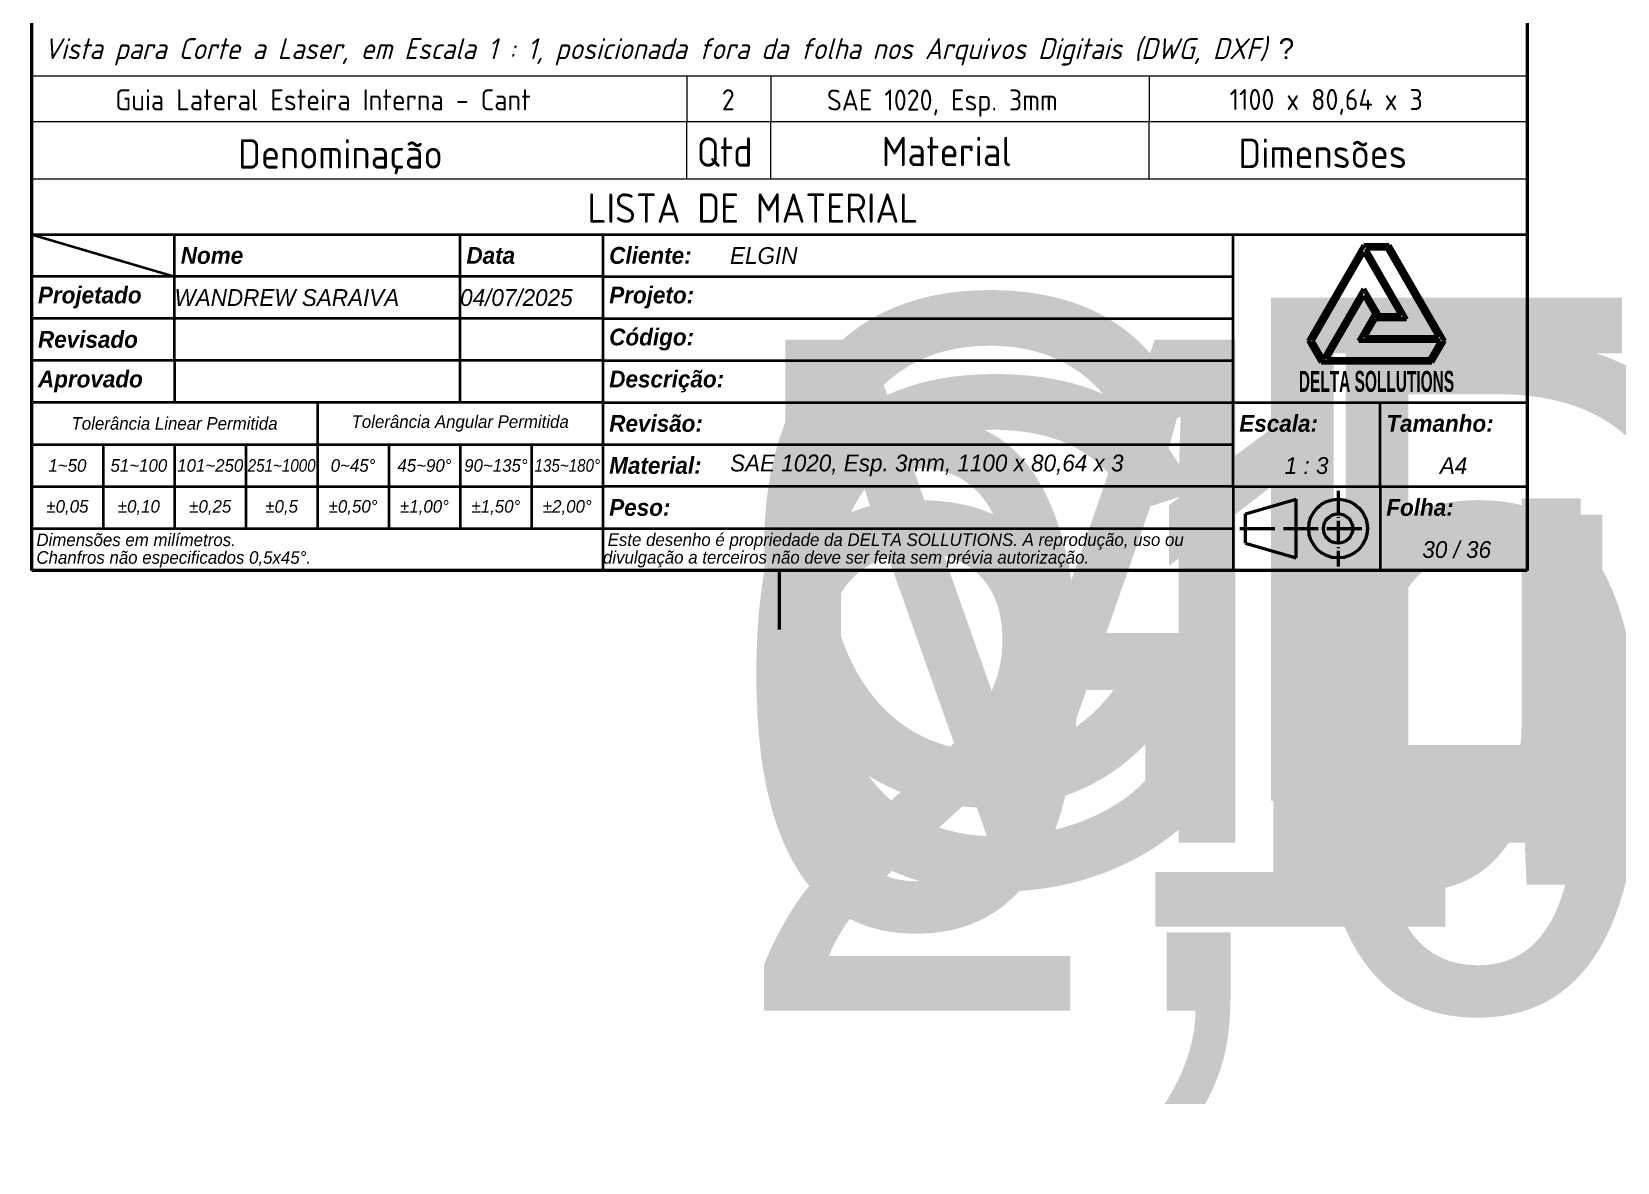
# Model space of a CAD drawing. Header units: millimetres. Extents: x 0 to 2286, y -63 to 1179.
# Drawn here: x 25 to 213.7, y -63.4 to 71.1 of the extents above; entities that cross this region are included whole.
import ezdxf
from ezdxf.enums import TextEntityAlignment as Align

# ---------------------------------------------------------------- set-up
doc = ezdxf.new("R2018")
doc.units = ezdxf.units.MM
doc.linetypes.add('DASHED', pattern=[0.2068, 0.1655, -0.0413])
doc.linetypes.add('LONG_DASH_DOTTED', pattern=[0.3001, 0.2362, -0.0295, 0.0049, -0.0295])
for name, color, linetype, lineweight, true_color in [('Borda A3_A4 (ABNT)', 7, 'Continuous', 50, 0x800000), ('Borda A3_A4 Título (ABNT)', 7, 'Continuous', 40, 0x800000), ('Dimensão (ABNT)', 1, 'Continuous', 18, 0xff0000), ('Símbolo (ABNT)', 1, 'Continuous', 18, 0xff0000)]:
    doc.layers.add(name, color=color, linetype=linetype, lineweight=lineweight, true_color=true_color)
doc.layers.add('Borda Título (ABNT)', color=7, linetype='Continuous', lineweight=50)
doc.styles.get("Standard").update_dxf_attribs({"font": ''})
doc.styles.add('Texto 1.50 (ABNT)', font='GOTHICI.TTF')
doc.styles.add('Texto 2.50 (ABNT)', font='isocp_IV50.ttf')
doc.styles.add('Texto 2.50 Rótulo (ABNT)', font='')
doc.styles.add('Texto 3.50 (ABNT)', font='isocp_IV50.ttf')
doc.styles.add('Texto Bloco 1.50 (ABNT)', font='GOTHICI.TTF')
doc.styles.add('Texto Bloco 2.00 (ABNT)', font='GOTHICI.TTF')
doc.styles.add('Texto Bloco 2.00 N (ABNT)', font='GOTHICBI.TTF')
doc.styles.get('Standard').set_extended_font_data('ISOCP_IV50', italic=True)
doc.styles.get('Texto 2.50 Rótulo (ABNT)').set_extended_font_data('ISOCP_IV50', italic=True)
doc.dimstyles.new('Padrão (ABNT)', dxfattribs={"dimtxt": 2.5, "dimasz": 2, "dimexe": 2.5, "dimexo": 1.5, "dimgap": 0.25, "dimtad": 1, "dimtoh": 1, "dimtxsty": 'Texto 2.50 (ABNT)', "dimcen": 0.09, "dimdle": 7.5, "dimclrd": 256, "dimclre": 256, "dimclrt": 7, "dimazin": 2, "dimtfac": 0.5, "dimtmove": 0, "dimatfit": 3, "dimfxl": 0, "dimtolj": 1, "dimtzin": 0, "dimlwd": -1, "dimlwe": -1, "dimarcsym": 0})

# ---------------------------------------------------------------- blocks, each defined once
blk = doc.blocks.new('Bordas A4 ABNT')
at = {"layer": 'Borda A3_A4 (ABNT)'}
for p, q in [((25, 7), (25, 290)), ((203, 290), (203, 7)), ((203, 7), (25, 7)), ((114, 0), (114, 7))]:
    blk.add_line(p, q, dxfattribs=at)
at = {"layer": 'Borda Título (ABNT)', "color": 7, "lineweight": 30, "flags": 104}
blk.add_attdef('NÚMERO_DA_PEÇA', text='', height=5, dxfattribs=at).set_placement((30, 285), align=Align.MIDDLE_LEFT)
blk = doc.blocks.new('Blocos de títulos A3_A4 ABNT')
blk.add_line((191.28, 272.67), (204.44, 272.67))
at = {"layer": 'Borda A3_A4 Título (ABNT)'}
for p, q in [((37.79, 287.92), (54.79, 282.92)), ((37.79, 247.92), (37.79, 287.92)), ((37.79, 287.92), (215.79, 287.92)), ((54.79, 282.92), (54.79, 287.92)), ((88.79, 282.92), (88.79, 287.92)), ((105.79, 287.92), (105.79, 282.92)), ((180.79, 267.92), (180.79, 287.92)), ((215.79, 287.92), (215.79, 247.92)), ((54.79, 282.92), (37.79, 282.92)), ((54.79, 277.92), (54.79, 282.92)), ((88.79, 282.92), (54.79, 282.92)), ((88.79, 277.92), (88.79, 282.92)), ((105.79, 282.92), (88.79, 282.92)), ((105.79, 282.92), (122.79, 282.92)), ((105.79, 282.92), (105.79, 277.92)), ((122.79, 282.92), (180.79, 282.92)), ((54.79, 277.92), (37.79, 277.92)), ((54.79, 272.92), (54.79, 277.92)), ((88.79, 277.92), (54.79, 277.92)), ((88.79, 267.92), (88.79, 277.92)), ((105.79, 277.92), (88.79, 277.92)), ((105.79, 277.92), (105.79, 272.92)), ((105.79, 277.92), (119.7, 277.92)), ((119.7, 277.92), (180.79, 277.92)), ((54.79, 272.92), (37.79, 272.92)), ((54.79, 272.92), (54.79, 267.92)), ((88.79, 272.92), (54.79, 272.92)), ((105.79, 272.92), (88.79, 272.92)), ((105.79, 272.92), (119.7, 272.92)), ((105.79, 272.92), (105.79, 267.92)), ((119.7, 272.92), (180.79, 272.92)), ((71.79, 267.92), (37.79, 267.92)), ((71.79, 267.92), (71.79, 262.92)), ((105.79, 267.92), (71.79, 267.92)), ((105.79, 267.92), (105.79, 262.92)), ((105.79, 267.92), (180.79, 267.92)), ((180.79, 267.92), (215.79, 267.92)), ((180.79, 257.92), (180.79, 267.92)), ((198.29, 257.92), (198.29, 267.92)), ((37.79, 262.92), (46.29, 262.92)), ((46.29, 262.92), (54.79, 262.92)), ((46.29, 262.92), (46.29, 257.92)), ((54.79, 262.92), (63.29, 262.92)), ((54.79, 262.92), (54.79, 257.92)), ((63.29, 262.92), (63.29, 257.92)), ((63.29, 262.92), (71.79, 262.92)), ((71.79, 262.92), (80.29, 262.92)), ((71.79, 262.92), (71.79, 257.92)), ((80.29, 262.92), (88.79, 262.92)), ((80.29, 262.92), (80.29, 257.92)), ((88.79, 262.92), (88.79, 257.92)), ((88.79, 262.92), (97.29, 262.92)), ((97.29, 262.92), (97.29, 258.09)), ((97.29, 262.92), (105.79, 262.92)), ((105.79, 262.92), (105.79, 257.92)), ((105.79, 262.92), (119.7, 262.92)), ((119.7, 262.92), (152.2, 262.92)), ((152.2, 262.92), (180.79, 262.92)), ((37.79, 257.92), (105.79, 257.92)), ((46.29, 257.92), (46.29, 252.92)), ((54.79, 257.92), (54.79, 252.92)), ((63.29, 257.92), (63.29, 252.92)), ((71.79, 257.92), (71.79, 252.92)), ((80.29, 257.92), (80.29, 252.92)), ((88.79, 257.92), (88.79, 252.92)), ((97.29, 258.09), (97.29, 252.92)), ((105.79, 257.92), (105.79, 252.92)), ((180.79, 257.92), (105.79, 257.92)), ((180.79, 257.92), (198.29, 257.92)), ((180.79, 257.92), (180.79, 247.92)), ((198.29, 257.92), (198.29, 247.92)), ((198.29, 257.92), (215.79, 257.92)), ((37.79, 252.92), (46.29, 252.92)), ((46.29, 252.92), (54.79, 252.92)), ((54.79, 252.92), (63.29, 252.92)), ((63.29, 252.92), (71.79, 252.92)), ((71.79, 252.92), (80.29, 252.92)), ((80.29, 252.92), (88.79, 252.92)), ((88.79, 252.92), (97.29, 252.92)), ((97.29, 252.92), (105.79, 252.92)), ((105.79, 252.92), (105.79, 247.92)), ((105.79, 252.92), (180.79, 252.92)), ((215.79, 247.92), (37.79, 247.92))]:
    blk.add_line(p, q, dxfattribs=at)
at = {"layer": 'Borda Título (ABNT)', "color": 5, "linetype": 'Continuous', "lineweight": 100, "true_color": 0x0000ff}
for p, q in [((189.78, 275.26), (196.36, 286.67)), ((196.36, 285.87), (190.24, 275.26)), ((196.36, 286.67), (199.36, 286.67)), ((196.36, 285.87), (200.75, 278.26)), ((199.13, 286.27), (196.59, 286.27)), ((196.59, 286.27), (201.44, 277.86)), ((205.25, 275.66), (199.13, 286.27)), ((199.36, 286.67), (205.94, 275.26)), ((191.51, 273.07), (196.36, 281.47)), ((196.36, 281.47), (198.21, 278.26)), ((191.97, 273.07), (196.36, 280.67)), ((196.36, 280.67), (197.63, 278.47)), ((195.78, 275.26), (197.63, 278.47)), ((196.47, 275.66), (197.74, 277.86)), ((201.44, 277.86), (197.74, 277.86)), ((197.75, 278.26), (197.97, 278.26)), ((197.86, 278.07), (197.75, 278.26)), ((197.97, 278.26), (197.86, 278.07)), ((200.75, 278.26), (198.21, 278.26)), ((205.25, 275.66), (196.47, 275.66)), ((191.28, 272.67), (189.78, 275.26)), ((190.24, 275.26), (191.51, 273.07)), ((205.48, 275.26), (195.78, 275.26)), ((204.21, 273.07), (205.48, 275.26)), ((205.94, 275.26), (204.44, 272.67)), ((204.44, 272.67), (191.28, 272.67)), ((191.97, 273.07), (204.21, 273.07))]:
    blk.add_line(p, q, dxfattribs=at)
at = {"layer": 'Borda Título (ABNT)', "linetype": 'LONG_DASH_DOTTED', "ltscale": 11.806988}
blk.add_line((193.29, 257.42), (193.29, 248.42), dxfattribs=at)
at = {"layer": 'Borda Título (ABNT)'}
for p, q in [((182.29, 254.67), (188.29, 256.41)), ((188.29, 249.42), (188.29, 256.41)), ((182.29, 251.17), (182.29, 254.67)), ((182.29, 251.17), (188.29, 249.42))]:
    blk.add_line(p, q, dxfattribs=at)
at = {"layer": 'Borda Título (ABNT)', "linetype": 'DASHED', "ltscale": 25.028347}
blk.add_line((181.61, 252.92), (197.14, 252.92), dxfattribs=at)
at = {"layer": 'Borda Título (ABNT)'}
for radius in [3.5, 1.75]:
    blk.add_circle((193.29, 252.92), radius, dxfattribs=at)
at = {"layer": 'Borda Título (ABNT)', "style": 'Texto Bloco 2.00 (ABNT)'}
blk.add_text(' 30 / 36', height=2, dxfattribs=at).set_placement((207.04, 250.42), align=Align.MIDDLE_CENTER)
at = {"layer": 'Borda Título (ABNT)'}
for s, insert, char_height, width, attachment_point, style in [('\\fCentury Gothic|b1|i1; Nome', (54.79, 285.42), 2, 33.3085, 4, 'Texto Bloco 2.00 N (ABNT)'), ('\\fCentury Gothic|b1|i1; Data', (88.79, 285.42), 2, 17, 4, 'Texto Bloco 2.00 N (ABNT)'), ('\\fCentury Gothic|b1|i1; Cliente:', (105.79, 285.42), 2, 15.1266, 4, 'Texto Bloco 2.00 N (ABNT)'), ('\\fCentury Gothic|b1|i1; Projetado', (37.79, 280.42), 2, 17, 4, 'Texto Bloco 2.00 N (ABNT)'), ('\\fCentury Gothic|b1|i1; Projeto:', (105.79, 280.42), 2, 15.1266, 4, 'Texto Bloco 2.00 N (ABNT)'), ('\\fCentury Gothic|b1|i1; Revisado', (37.79, 275.42), 2, 17, 4, 'Texto Bloco 2.00 N (ABNT)'), ('\\fCentury Gothic|b1|i1; Código:', (105.79, 275.42), 2, 15.1266, 4, 'Texto Bloco 2.00 N (ABNT)'), ('\\fCentury Gothic|b1|i1; Aprovado', (37.79, 270.42), 2, 17, 4, 'Texto Bloco 2.00 N (ABNT)'), ('\\fCentury Gothic|b1|i1; Descrição:', (105.79, 270.42), 2, 16.6726, 4, 'Texto Bloco 2.00 N (ABNT)'), ('\\fCentury Gothic|b0|i1;Tolerância Linear Permitida', (54.79, 265.42), 1.5, 34, 5, 'Texto Bloco 1.50 (ABNT)'), ('\\fCentury Gothic|b0|i1;Tolerância Angular Permitida', (88.79, 265.42), 1.5, 34, 5, 'Texto Bloco 1.50 (ABNT)'), ('\\fCentury Gothic|b1|i1; Revisão:', (105.79, 265.42), 2, 15.1266, 4, 'Texto Bloco 2.00 N (ABNT)'), ('\\fCentury Gothic|b1|i1; Escala:', (180.79, 265.42), 2, 12.4275, 4, 'Texto Bloco 2.00 N (ABNT)'), ('\\fCentury Gothic|b1|i1; Tamanho:', (198.29, 265.42), 2, 18.9996, 4, 'Texto Bloco 2.00 N (ABNT)'), ('\\fCentury Gothic|b0|i1;\\W0.90;251~1000', (67.54, 260.42), 1.5, 8.4243, 5, 'Texto Bloco 1.50 (ABNT)'), ('\\fCentury Gothic|b1|i1; Material:', (105.79, 260.42), 2, 15.1266, 4, 'Texto Bloco 2.00 N (ABNT)'), ('\\fCentury Gothic|b0|i1;SAE 1020, Esp. 3mm, 1100 x 80,64 x 3', (120.92, 260.42), 2, 59.8734, 4, 'Texto Bloco 2.00 (ABNT)'), ('\\fCentury Gothic|b1|i1; Peso:', (105.79, 255.42), 2, 15.1266, 4, 'Texto Bloco 2.00 N (ABNT)'), ('\\fCentury Gothic|b1|i1; Folha:', (198.29, 255.42), 2, 18.9223, 4, 'Texto Bloco 2.00 N (ABNT)')]:
    blk.add_mtext(s, dxfattribs=dict(at, insert=insert, char_height=char_height, width=width, attachment_point=attachment_point, style=style))
at = {"layer": 'Borda Título (ABNT)', "color": 5, "true_color": 0x0000ff, "insert": (197.86, 270.42), "char_height": 2.5, "attachment_point": 5, "style": 'Texto 1.50 (ABNT)'}
blk.add_mtext('\\fDubai|b1|i0;\\W0.55;{\\H2.5000;DELTA SOLLUTIONS}', dxfattribs=at)
at = {"layer": 'Borda Título (ABNT)', "char_height": 1.5, "attachment_point": 5, "style": 'Texto Bloco 1.50 (ABNT)'}
for s, insert in [('\\fCentury Gothic|b0|i1;1~50', (42.04, 260.42)), ('\\fCentury Gothic|b0|i1;51~100', (50.54, 260.42)), ('\\fCentury Gothic|b0|i1;101~250', (59.04, 260.42)), ('\\fCentury Gothic|b0|i1;0~45°', (76.04, 260.42)), ('\\fCentury Gothic|b0|i1;45~90°', (84.54, 260.42)), ('\\fCentury Gothic|b0|i1;90~135°', (93.04, 260.42)), ('\\fCentury Gothic|b0|i1;\\W0.90;135~180°', (101.54, 260.42)), ('\\fCentury Gothic|b0|i1;±0,05', (42.04, 255.42)), ('\\fCentury Gothic|b0|i1;±0,10', (50.54, 255.42)), ('\\fCentury Gothic|b0|i1;±0,25', (59.04, 255.42)), ('\\fCentury Gothic|b0|i1;±0,5', (67.54, 255.42)), ('\\fCentury Gothic|b0|i1;±0,50°', (76.04, 255.42)), ('\\fCentury Gothic|b0|i1;±1,00°', (84.54, 255.42)), ('\\fCentury Gothic|b0|i1;±1,50°', (93.04, 255.42)), ('\\fCentury Gothic|b0|i1;±2,00°', (101.54, 255.42))]:
    blk.add_mtext(s, dxfattribs=dict(at, insert=insert))
at = {"layer": 'Borda Título (ABNT)', "char_height": 1.5, "attachment_point": 4, "line_spacing_factor": 0.84, "style": 'Texto Bloco 1.50 (ABNT)'}
for s, insert, width in [('\\fCentury Gothic|b0|i1; Dimensões em milímetros.\\P\\fCentury Gothic|b0|i1; Chanfros não especificados 0,5x45°.', (37.79, 250.3), 66.1071), ('\\fCentury Gothic|b0|i1; Este desenho é propriedade da DELTA SOLLUTIONS. A reprodução, uso ou divulgação a terceiros não deve ser feita sem prévia autorização.', (105.79, 250.32), 75.3437)]:
    blk.add_mtext(s, dxfattribs=dict(at, insert=insert, width=width))
at = {"layer": 'Borda Título (ABNT)', "style": 'Texto Bloco 2.00 (ABNT)'}
for tag, p in [('EMPRESA', (120.92, 285.42)), ('AUTOR', (54.79, 280.42)), ('DATA_DE_CRIAÇÃO', (88.79, 280.42)), ('VERIFICADO_POR', (54.79, 275.42)), ('DATA_DE_APROVAÇÃO_DA_ENG.', (88.79, 275.42)), ('DATA_DE_APROVAÇÃO_PELA_MFG', (88.79, 270.42)), ('MFG_(Manufacturing_Industry_Group)_APROVADO_POR', (54.79, 270.42))]:
    blk.add_attdef(tag, text='', height=2, dxfattribs=at).set_placement(p, align=Align.MIDDLE_LEFT)
at = {"layer": 'Borda Título (ABNT)', "lineweight": 30, "flags": 104}
for tag, p in [('TÍTULO', (120.92, 280.42)), ('NÚMERO_DA_PEÇA', (120.92, 275.42)), ('DESCRIÇÃO', (120.92, 270.42)), ('NÚMERO_DE_REVISÃO', (120.92, 265.42)), ('MASSA\\P3;', (120.92, 255.42))]:
    blk.add_attdef(tag, text='', height=2, dxfattribs=at).set_placement(p, align=Align.MIDDLE_LEFT)
at = {"layer": 'Borda Título (ABNT)', "style": 'Texto Bloco 2.00 (ABNT)'}
for tag, p in [('Escala_da_vista_inicial', (189.54, 260.42)), ('Tamanho_de_folha', (207.04, 260.42))]:
    blk.add_attdef(tag, text='', height=2, dxfattribs=at).set_placement(p, align=Align.MIDDLE_CENTER)
blk = doc.blocks.new('*D9')
at = {"layer": 'Defpoints', "color": 0, "transparency": 16777216}
for p in [(38.8, 142.68), (50.3, 142.68), (46.3, -1.7)]:
    blk.add_point(p, dxfattribs=at)
at = {"layer": 'Dimensão (ABNT)', "transparency": 16777216}
blk.add_line((48.8, 142.68), (38.8, 142.68), dxfattribs=at)
at = {"layer": 'Dimensão (ABNT)', "color": 7, "transparency": 16777216, "insert": (34.5, 142.68), "char_height": 2.5, "attachment_point": 5, "style": 'Texto 2.50 (ABNT)'}
blk.add_mtext('\\A1;237,5', dxfattribs=at)
blk = doc.blocks.new('*D10')
at = {"layer": 'Defpoints', "color": 0, "transparency": 16777216}
for p in [(38.8, 159.34), (50.3, 159.34), (46.3, -1.7)]:
    blk.add_point(p, dxfattribs=at)
at = {"layer": 'Dimensão (ABNT)', "transparency": 16777216}
blk.add_line((48.8, 159.34), (38.8, 159.34), dxfattribs=at)
at = {"layer": 'Dimensão (ABNT)', "color": 7, "transparency": 16777216, "insert": (34.5, 159.34), "char_height": 2.5, "attachment_point": 5, "style": 'Texto 2.50 (ABNT)'}
blk.add_mtext('\\A1;287,5', dxfattribs=at)
blk = doc.blocks.new('*D11')
at = {"layer": 'Defpoints', "color": 0, "transparency": 16777216}
for p in [(38.8, 206.57), (50.3, 206.57), (46.3, -1.7)]:
    blk.add_point(p, dxfattribs=at)
at = {"layer": 'Dimensão (ABNT)', "transparency": 16777216}
blk.add_line((48.8, 206.57), (38.8, 206.57), dxfattribs=at)
at = {"layer": 'Dimensão (ABNT)', "color": 7, "transparency": 16777216, "insert": (34.82, 206.57), "char_height": 2.5, "attachment_point": 5, "style": 'Texto 2.50 (ABNT)'}
blk.add_mtext('\\A1;812,5', dxfattribs=at)
blk = doc.blocks.new('*D12')
at = {"layer": 'Defpoints', "color": 0, "transparency": 16777216}
for p in [(38.8, 223.24), (50.3, 223.24), (46.3, -1.7)]:
    blk.add_point(p, dxfattribs=at)
at = {"layer": 'Dimensão (ABNT)', "transparency": 16777216}
blk.add_line((48.8, 223.24), (38.8, 223.24), dxfattribs=at)
at = {"layer": 'Dimensão (ABNT)', "color": 7, "transparency": 16777216, "insert": (34.54, 223.24), "char_height": 2.5, "attachment_point": 5, "style": 'Texto 2.50 (ABNT)'}
blk.add_mtext('\\A1;862,5', dxfattribs=at)
blk = doc.blocks.new('*D13')
at = {"layer": 'Defpoints', "color": 0, "transparency": 16777216}
for p in [(38.8, 250.66), (48.3, 250.66), (46.3, -1.7)]:
    blk.add_point(p, dxfattribs=at)
at = {"layer": 'Dimensão (ABNT)', "transparency": 16777216}
blk.add_line((46.8, 250.66), (38.8, 250.66), dxfattribs=at)
at = {"layer": 'Dimensão (ABNT)', "color": 7, "transparency": 16777216, "insert": (35.55, 250.66), "char_height": 2.5, "attachment_point": 5, "style": 'Texto 2.50 (ABNT)'}
blk.add_mtext('\\A1;1100', dxfattribs=at)
blk = doc.blocks.new('*D14')
at = {"layer": 'Defpoints', "color": 0, "transparency": 16777216}
for p in [(38.8, 112.61), (48.3, 112.61), (46.3, -1.7)]:
    blk.add_point(p, dxfattribs=at)
at = {"layer": 'Dimensão (ABNT)', "transparency": 16777216}
blk.add_line((46.8, 112.61), (38.8, 112.61), dxfattribs=at)
at = {"layer": 'Dimensão (ABNT)', "color": 7, "transparency": 16777216, "insert": (37.89, 112.61), "char_height": 2.5, "attachment_point": 5, "style": 'Texto 2.50 (ABNT)'}
blk.add_mtext('\\A1;0', dxfattribs=at)
blk = doc.blocks.new('*D15')
at = {"layer": 'Defpoints', "color": 0, "transparency": 16777216}
for p in [(46.3, 258.16), (46.3, 248.66), (46.3, -1.7)]:
    blk.add_point(p, dxfattribs=at)
at = {"layer": 'Dimensão (ABNT)', "transparency": 16777216}
blk.add_line((46.3, 250.16), (46.3, 258.16), dxfattribs=at)
at = {"layer": 'Dimensão (ABNT)', "color": 7, "transparency": 16777216, "insert": (46.3, 259.08), "char_height": 2.5, "attachment_point": 5, "rotation": 90, "style": 'Texto 2.50 (ABNT)'}
blk.add_mtext('\\A1;0', dxfattribs=at)
blk = doc.blocks.new('*D16')
at = {"layer": 'Defpoints', "color": 0, "transparency": 16777216}
for p in [(50.3, 258.16), (50.3, 223.24), (46.3, -1.7)]:
    blk.add_point(p, dxfattribs=at)
at = {"layer": 'Dimensão (ABNT)', "transparency": 16777216}
blk.add_line((50.3, 224.74), (50.3, 258.16), dxfattribs=at)
at = {"layer": 'Dimensão (ABNT)', "color": 7, "transparency": 16777216, "insert": (50.3, 259.77), "char_height": 2.5, "attachment_point": 5, "rotation": 90, "style": 'Texto 2.50 (ABNT)'}
blk.add_mtext('\\A1;12', dxfattribs=at)
blk = doc.blocks.new('*D17')
at = {"layer": 'Defpoints', "color": 0, "transparency": 16777216}
for p in [(56.3, 258.16), (56.3, 249.66), (46.3, -1.7)]:
    blk.add_point(p, dxfattribs=at)
at = {"layer": 'Dimensão (ABNT)', "transparency": 16777216}
blk.add_line((56.3, 251.16), (56.3, 258.16), dxfattribs=at)
at = {"layer": 'Dimensão (ABNT)', "color": 7, "transparency": 16777216, "insert": (56.3, 260.02), "char_height": 2.5, "attachment_point": 5, "rotation": 90, "style": 'Texto 2.50 (ABNT)'}
blk.add_mtext('\\A1;30', dxfattribs=at)
blk = doc.blocks.new('*D18')
at = {"layer": 'Defpoints', "color": 0, "transparency": 16777216}
for p in [(93.91, 112.61), (102.41, 112.61), (76.58, -1.7)]:
    blk.add_point(p, dxfattribs=at)
at = {"layer": 'Dimensão (ABNT)', "transparency": 16777216}
blk.add_line((95.41, 112.61), (102.41, 112.61), dxfattribs=at)
at = {"layer": 'Dimensão (ABNT)', "color": 7, "transparency": 16777216, "insert": (103.33, 112.61), "char_height": 2.5, "attachment_point": 5, "style": 'Texto 2.50 (ABNT)'}
blk.add_mtext('\\A1;0', dxfattribs=at)
blk = doc.blocks.new('*D19')
at = {"layer": 'Defpoints', "color": 0, "transparency": 16777216}
for p in [(87.08, 128.33), (103.41, 128.33), (76.58, -1.7)]:
    blk.add_point(p, dxfattribs=at)
at = {"layer": 'Dimensão (ABNT)', "transparency": 16777216}
blk.add_line((88.58, 128.33), (103.41, 128.33), dxfattribs=at)
at = {"layer": 'Dimensão (ABNT)', "color": 7, "transparency": 16777216, "insert": (105.98, 128.33), "char_height": 2.5, "attachment_point": 5, "style": 'Texto 2.50 (ABNT)'}
blk.add_mtext('\\A1;100', dxfattribs=at)
blk = doc.blocks.new('*D20')
at = {"layer": 'Defpoints', "color": 0, "transparency": 16777216}
for p in [(87.08, 176.25), (102.41, 176.25), (76.58, -1.7)]:
    blk.add_point(p, dxfattribs=at)
at = {"layer": 'Dimensão (ABNT)', "transparency": 16777216}
blk.add_line((88.58, 176.25), (102.41, 176.25), dxfattribs=at)
at = {"layer": 'Dimensão (ABNT)', "color": 7, "transparency": 16777216, "insert": (105.39, 176.25), "char_height": 2.5, "attachment_point": 5, "style": 'Texto 2.50 (ABNT)'}
blk.add_mtext('\\A1;450', dxfattribs=at)
blk = doc.blocks.new('*D21')
at = {"layer": 'Defpoints', "color": 0, "transparency": 16777216}
for p in [(87.08, 236.9), (103.41, 236.9), (76.58, -1.7)]:
    blk.add_point(p, dxfattribs=at)
at = {"layer": 'Dimensão (ABNT)', "transparency": 16777216}
blk.add_line((88.58, 236.9), (103.41, 236.9), dxfattribs=at)
at = {"layer": 'Dimensão (ABNT)', "color": 7, "transparency": 16777216, "insert": (106.93, 236.9), "char_height": 2.5, "attachment_point": 5, "style": 'Texto 2.50 (ABNT)'}
blk.add_mtext('\\A1;1000', dxfattribs=at)
blk = doc.blocks.new('*D22')
at = {"layer": 'Defpoints', "color": 0, "transparency": 16777216}
for p in [(93.91, 250.66), (102.41, 250.66), (76.58, -1.7)]:
    blk.add_point(p, dxfattribs=at)
at = {"layer": 'Dimensão (ABNT)', "transparency": 16777216}
blk.add_line((95.41, 250.66), (102.41, 250.66), dxfattribs=at)
at = {"layer": 'Dimensão (ABNT)', "color": 7, "transparency": 16777216, "insert": (105.66, 250.66), "char_height": 2.5, "attachment_point": 5, "style": 'Texto 2.50 (ABNT)'}
blk.add_mtext('\\A1;1100', dxfattribs=at)
blk = doc.blocks.new('*D23')
at = {"layer": 'Defpoints', "color": 0, "transparency": 16777216}
for p in [(76.58, 258.69), (76.58, 250.66), (76.58, -1.7)]:
    blk.add_point(p, dxfattribs=at)
at = {"layer": 'Dimensão (ABNT)', "transparency": 16777216}
blk.add_line((76.58, 252.16), (76.58, 258.69), dxfattribs=at)
at = {"layer": 'Dimensão (ABNT)', "color": 7, "transparency": 16777216, "insert": (76.58, 259.6), "char_height": 2.5, "attachment_point": 5, "rotation": 90, "style": 'Texto 2.50 (ABNT)'}
blk.add_mtext('\\A1;0', dxfattribs=at)
blk = doc.blocks.new('*D24')
at = {"layer": 'Defpoints', "color": 0, "transparency": 16777216}
for p in [(94.91, 258.16), (94.91, 249.66), (76.58, -1.7)]:
    blk.add_point(p, dxfattribs=at)
at = {"layer": 'Dimensão (ABNT)', "transparency": 16777216}
blk.add_line((94.91, 251.16), (94.91, 258.16), dxfattribs=at)
at = {"layer": 'Dimensão (ABNT)', "color": 7, "transparency": 16777216, "insert": (94.91, 260.04), "char_height": 2.5, "attachment_point": 5, "rotation": 90, "style": 'Texto 2.50 (ABNT)'}
blk.add_mtext('\\A1;55', dxfattribs=at)
blk = doc.blocks.new('*D25')
at = {"layer": 'Defpoints', "color": 0, "transparency": 16777216}
for p in [(87.08, 256.79), (87.08, 236.9), (76.58, -1.7)]:
    blk.add_point(p, dxfattribs=at)
at = {"layer": 'Dimensão (ABNT)', "transparency": 16777216}
blk.add_line((87.08, 238.4), (87.08, 256.79), dxfattribs=at)
at = {"layer": 'Dimensão (ABNT)', "color": 7, "transparency": 16777216, "insert": (87.08, 259.81), "char_height": 2.5, "attachment_point": 5, "rotation": 90, "style": 'Texto 2.50 (ABNT)'}
blk.add_mtext('\\A1;31,5', dxfattribs=at)
blk = doc.blocks.new('LISTA DE MATERIAL')
at = {"layer": 'Símbolo (ABNT)'}
for p, q in [((203, 65.86), (25, 65.86)), ((25, 65.86), (25, 60.42)), ((103, 65.86), (103, 60.42)), ((113, 65.86), (113, 60.42)), ((158, 65.86), (158, 60.42)), ((203, 65.86), (203, 60.42)), ((203, 60.42), (25, 60.42)), ((25, 53.6), (25, 60.42)), ((103, 53.6), (103, 60.42)), ((113, 53.6), (113, 60.42)), ((158, 53.6), (158, 60.42)), ((203, 53.6), (203, 60.42)), ((25, 47), (25, 53.6)), ((203, 53.6), (25, 53.6)), ((203, 47), (203, 53.6)), ((203, 47), (25, 47))]:
    blk.add_line(p, q, dxfattribs=at)
at = {"layer": 'Símbolo (ABNT)', "color": 7, "attachment_point": 7}
for s, insert, char_height, style in [('Guia Lateral Esteira Interna - Cant', (34.94, 61.79), 2.5, 'Texto 2.50 (ABNT)'), ('2', (107.15, 61.79), 2.5, 'Texto 2.50 (ABNT)'), ('SAE 1020, Esp. 3mm', (119.66, 61.01), 2.5, 'Texto 2.50 (ABNT)'), ('1100 x 80,64 x 3', (167.59, 61.24), 2.5, 'Texto 2.50 (ABNT)'), ('Qtd', (104.16, 55.07), 3.5, 'Texto 3.50 (ABNT)'), ('Material', (126.18, 55.14), 3.5, 'Texto 3.50 (ABNT)'), ('Denominação', (49.58, 54.16), 3.5, 'Texto 3.50 (ABNT)'), ('Dimensões', (168.63, 54.92), 3.5, 'Texto 3.50 (ABNT)'), ('LISTA DE MATERIAL', (91.16, 48.39), 3.5, 'Texto 3.50 (ABNT)')]:
    blk.add_mtext(s, dxfattribs=dict(at, insert=insert, char_height=char_height, style=style))
blk = doc.blocks.new('*D34')
at = {"layer": 'Defpoints', "color": 0, "transparency": 16777216}
for p in [(87.08, 188.7), (102.41, 188.7), (76.58, -1.7)]:
    blk.add_point(p, dxfattribs=at)
at = {"layer": 'Dimensão (ABNT)', "transparency": 16777216}
blk.add_line((88.58, 188.7), (102.41, 188.7), dxfattribs=at)
at = {"layer": 'Dimensão (ABNT)', "color": 7, "transparency": 16777216, "insert": (105.24, 188.7), "char_height": 2.5, "attachment_point": 5, "style": 'Texto 2.50 (ABNT)'}
blk.add_mtext('\\A1;650', dxfattribs=at)

msp = doc.modelspace()

# ---------------------------------------------------------------- block references
msp.add_blockref('Bordas A4 ABNT', (0, 0))
ref = msp.add_blockref('Blocos de títulos A3_A4 ABNT', (-12.7888, -240.9155))
ref.add_attrib('Tamanho_de_folha', 'A4', dxfattribs={"layer": 'Borda Título (ABNT)', "height": 2, "style": 'Texto Bloco 2.00 (ABNT)'}).set_placement((194.25, 19.5), align=Align.MIDDLE_CENTER)
ref.add_attrib('Escala_da_vista_inicial', '1 : 3', dxfattribs={"layer": 'Borda Título (ABNT)', "height": 2, "style": 'Texto Bloco 2.00 (ABNT)'}).set_placement((176.75, 19.5), align=Align.MIDDLE_CENTER)
ref.add_attrib('AUTOR', 'WANDREW SARAIVA', dxfattribs={"layer": 'Borda Título (ABNT)', "height": 2, "style": 'Texto Bloco 2.00 (ABNT)'}).set_placement((42, 39.5), align=Align.MIDDLE_LEFT)
ref.add_attrib('DATA_DE_CRIAÇÃO', '04/07/2025', dxfattribs={"layer": 'Borda Título (ABNT)', "height": 2, "style": 'Texto Bloco 2.00 (ABNT)'}).set_placement((76, 39.5), align=Align.MIDDLE_LEFT)
lines = msp.add_mtext('01', dxfattribs={"layer": 'Borda Título (ABNT)', "insert": (108.1266, 24.5), "char_height": 59.87341, "attachment_point": 1})
ref.add_attrib('NÚMERO_DE_REVISÃO', '', (108.1266, 24.5), dxfattribs={"flags": 104}).embed_mtext(lines)
ref.add_attrib('EMPRESA', 'ELGIN', dxfattribs={"layer": 'Borda Título (ABNT)', "height": 2, "style": 'Texto Bloco 2.00 (ABNT)'}).set_placement((108.1266, 44.5), align=Align.MIDDLE_LEFT)
lines = msp.add_mtext('Guia Lateral Esteira Interna - Cant', dxfattribs={"layer": 'Borda Título (ABNT)', "insert": (108.1266, 29.5), "char_height": 59.87341, "attachment_point": 1})
ref.add_attrib('DESCRIÇÃO', '', (108.1266, 29.5), dxfattribs={"flags": 104}).embed_mtext(lines)
lines = msp.add_mtext('MD03-011-0808-0011', dxfattribs={"layer": 'Borda Título (ABNT)', "insert": (108.1266, 34.5), "char_height": 59.87341, "attachment_point": 1})
ref.add_attrib('NÚMERO_DA_PEÇA', '', (108.1266, 34.5), dxfattribs={"flags": 104}).embed_mtext(lines)
lines = msp.add_mtext('2,089 kg', dxfattribs={"layer": 'Borda Título (ABNT)', "insert": (108.1266, 14.5), "char_height": 59.87341, "attachment_point": 1})
ref.add_attrib('MASSA\\P3;', '', (108.1266, 14.5), dxfattribs={"flags": 104}).embed_mtext(lines)
lines = msp.add_mtext('CETEVA', dxfattribs={"layer": 'Borda Título (ABNT)', "insert": (108.1266, 39.5), "char_height": 59.87341, "attachment_point": 1})
ref.add_attrib('TÍTULO', '', (108.1266, 39.5), dxfattribs={"flags": 104}).embed_mtext(lines)
at = {"layer": 'Símbolo (ABNT)'}
msp.add_blockref('LISTA DE MATERIAL', (0, 0), dxfattribs=at)

# ---------------------------------------------------------------- texts
at = {"layer": 'Símbolo (ABNT)', "insert": (26.4416, 68.7468), "char_height": 2.5, "width": 174.15222, "attachment_point": 4, "style": 'Texto 2.50 Rótulo (ABNT)'}
msp.add_mtext('\\fISOCP_IV50|b0|i1;{\\H2.5000;Vista para Corte a Laser, em Escala 1 : 1, posicionada fora da folha nos Arquivos Digitais (DWG, DXF) }\\fAIGDT|b0|i1;{\\H2.4900;\uf0c4}', dxfattribs=at)

# ---------------------------------------------------------------- dimensions: what is measured, and where the dimension line sits
at = {"layer": 'Dimensão (ABNT)'}
for feature_location, offset, dtype, origin, text, picture, middle in [((87.0775, 236.9027), (0, 19.8916), 1, (76.5775, -1.6978), '31,5', '*D25', (87.0775, 259.8108)), ((56.3014, 249.6648), (0, 8.5), 1, (46.3014, -1.6978), '30', '*D17', (56.3014, 260.0219)), ((50.3014, 223.237), (0, 34.9278), 1, (46.3014, -1.6978), '12', '*D16', (50.3014, 259.7675)), ((76.5775, 250.6648), (0, 8.0227), 1, (76.5775, -1.6978), '0', '*D23', (76.5775, 259.6037)), ((94.9108, 249.6648), (0, 8.5), 1, (76.5775, -1.6978), '55', '*D24', (94.9108, 260.0358)), ((46.3014, 248.6648), (0, 9.5), 1, (46.3014, -1.6978), '0', '*D15', (46.3014, 259.0809)), ((48.3014, 250.6648), (-9.5, 0), 0, (46.3014, -1.6978), '1100', '*D13', (35.5527, 250.6648)), ((93.9108, 250.6648), (8.5, 0), 0, (76.5775, -1.6978), '1100', '*D22', (105.6596, 250.6648)), ((87.0775, 236.9027), (16.3333, 0), 0, (76.5775, -1.6978), '1000', '*D21', (106.9325, 236.9027)), ((50.3014, 223.237), (-11.5, 0), 0, (46.3014, -1.6978), '862,5', '*D12', (34.5432, 223.237)), ((50.3014, 206.5703), (-11.5, 0), 0, (46.3014, -1.6978), '812,5', '*D11', (34.8162, 206.5703)), ((87.0775, 188.7022), (15.3333, 0), 0, (76.5775, -1.6978), '650', '*D34', (105.2367, 188.7022)), ((87.0775, 176.2495), (15.3333, 0), 0, (76.5775, -1.6978), '450', '*D20', (105.3922, 176.2495)), ((50.3014, 159.3446), (-11.5, 0), 0, (46.3014, -1.6978), '287,5', '*D10', (34.4951, 159.3446)), ((50.3014, 142.6779), (-11.5, 0), 0, (46.3014, -1.6978), '237,5', '*D9', (34.4951, 142.6779)), ((87.0775, 128.3272), (16.3333, 0), 0, (76.5775, -1.6978), '100', '*D19', (105.9777, 128.3272)), ((48.3014, 112.6063), (-9.5, 0), 0, (46.3014, -1.6978), '0', '*D14', (37.8852, 112.6063)), ((93.9108, 112.6063), (8.5, 0), 0, (76.5775, -1.6978), '0', '*D18', (103.327, 112.6063))]:
    dim = msp.add_ordinate_dim(feature_location=feature_location, offset=offset, dtype=dtype, origin=origin, text=text, dimstyle='Padrão (ABNT)', override={"dimgap": 0.25, "dimtad": 0, "dimdec": 2, "dimlfac": 3, "dimtol": 0, "dimlim": 0, "dimtp": 0, "dimtm": 0, "dimtdec": 2}, dxfattribs=at)
    dim.commit()
    dim.dimension.update_dxf_attribs({"geometry": picture, "text_midpoint": middle})

doc.saveas('drawing.dxf')
